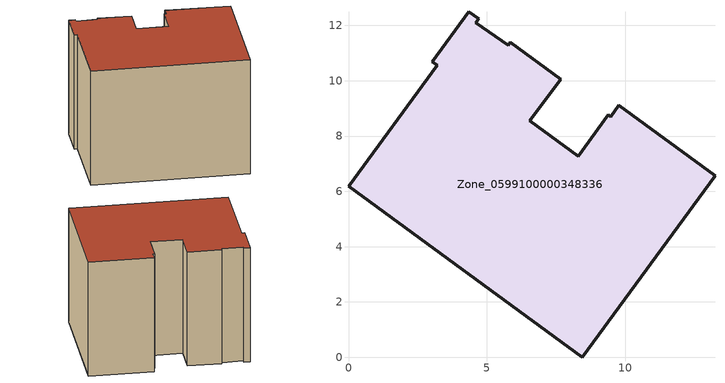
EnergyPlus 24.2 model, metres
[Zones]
Zone_0599100000348336
 floor ground (C_G): 7.67,10.06 6.56,8.54 8.3,7.27 9.39,8.77 9.48,8.7 9.78,9.11 13.25,6.56 8.46,0 0,6.18 3.21,10.57 3.04,10.69 4.36,12.49 4.71,12.23 4.6,12.09 5.78,11.28 5.86,11.39 z0
 wall outside (C_F): 8.46,0 13.25,6.56 9.78,9.11 9.48,8.7 9.39,8.77 8.3,7.27 6.56,8.54 7.67,10.06 5.86,11.39 5.78,11.28 4.6,12.09 4.71,12.23 4.36,12.49 3.04,10.69 3.21,10.57 0,6.18 8.46,0 z0:8.2
 roof outside (C_R): 6.56,8.54 7.67,10.06 5.86,11.39 5.78,11.28 4.6,12.09 4.71,12.23 4.36,12.49 3.04,10.69 3.21,10.57 0,6.18 8.46,0 13.25,6.56 9.78,9.11 9.48,8.7 9.39,8.77 8.3,7.27 z8.2
[BUILDING]
Pand.0599100000348336: North Axis=0; Terrain=City; Loads Convergence Tolerance Value=0.04; Temperature Convergence Tolerance Value=0.4; Solar Distribution=FullExterior; Maximum Number of Warmup Days=25; Minimum Number of Warmup Days=1
[Site:Location]
Rotterdam.The.Hague.AP_ZH_NLD Design_Conditions: Latitude=51.96; Longitude=4.45; Time Zone=1; Elevation=-4.5
[SITE:GROUNDTEMPERATURE:BUILDINGSURFACE]
18, 18, 18, 18, 18, 18, 18, 18, 18, 18, 18, 18
[MATERIAL] Thermal Absorptance=0.9; Solar Absorptance=0.7; Visible Absorptance=0.7
Name | Roughness | Thickness | Conductivity | Density | Specific Heat
G.TI.1992-2005 | MediumSmooth | 0.15 | 0.06 | 540 | 1210
F.TI.1992-2005 | Rough | 0.3 | 0.12 | 1920 | 840
R.TI.1992-2005 | MediumRough | 0.2 | 0.08 | 1500 | 1000
[CONSTRUCTION]
C_G: G.TI.1992-2005
C_F: F.TI.1992-2005
C_R: R.TI.1992-2005
[ZONE]
Zone_0599100000348336: Type=1; Multiplier=1; Ceiling Height=Autocalculate; Volume=Autocalculate; Floor Area=autocalculate; Part of Total Floor Area=Yes
[ZONEINFILTRATION:DESIGNFLOWRATE]
Infil_Zone_0599100000348336: Zone or ZoneList or Space or SpaceList=Zone_0599100000348336; Schedule=AlwaysOn; Design Flow Rate Calculation Method=Flow/Area; Flow Rate per Floor Area=0.0015; Constant Term Coefficient=1; Temperature Term Coefficient=0; Velocity Term Coefficient=0; Velocity Squared Term Coefficient=0
[HVACTEMPLATE:ZONE:IDEALLOADSAIRSYSTEM]
Zone_0599100000348336: Maximum Heating Supply Air Temperature=50; Minimum Cooling Supply Air Temperature=13; Maximum Heating Supply Air Humidity Ratio=0.0156; Minimum Cooling Supply Air Humidity Ratio=0.0077; Heating Limit=NoLimit; Cooling Limit=NoLimit; Dehumidification Control Type=ConstantSensibleHeatRatio; Cooling Sensible Heat Ratio=0.7; Dehumidification Setpoint=60; Humidification Control Type=None; Humidification Setpoint=30; Outdoor Air Method=None; Outdoor Air Flow Rate per Person=0.00944; Outdoor Air Flow Rate per Zone Floor Area=0; Outdoor Air Flow Rate per Zone=0; Demand Controlled Ventilation Type=None; Outdoor Air Economizer Type=NoEconomizer; Heat Recovery Type=None; Sensible Heat Recovery Effectiveness=0.7; Latent Heat Recovery Effectiveness=0.65
[ZONECONTROL:THERMOSTAT]
ThermostatControl_Zone_0599100000348336: Zone or ZoneList=Zone_0599100000348336; Control Type Schedule=DualSetpointControlType; Control 1=Thermostat_Zone_0599100000348336; Temperature Difference Between Cutout And Setpoint=0
[THERMOSTATSETPOINT:DUALSETPOINT]
Thermostat_Zone_0599100000348336: Heating Setpoint Temperature Schedule=HeatingSetpoint_Zone_0599100000348336; Cooling Setpoint Temperature Schedule=CoolingSetpoint_Zone_0599100000348336
[SCHEDULE:COMPACT]
HeatingSetpoint_Zone_0599100000348336: Through: 12/31, For: AllDays, Until: 24:00, 21
CoolingSetpoint_Zone_0599100000348336: Through: 12/31, For: AllDays, Until: 24:00, 24
DualSetpointControlType: Through: 12/31, For: AllDays, Until: 24:00, 4
AlwaysOn: Through: 12/31, For: AllDays, Until: 24:00, 1
